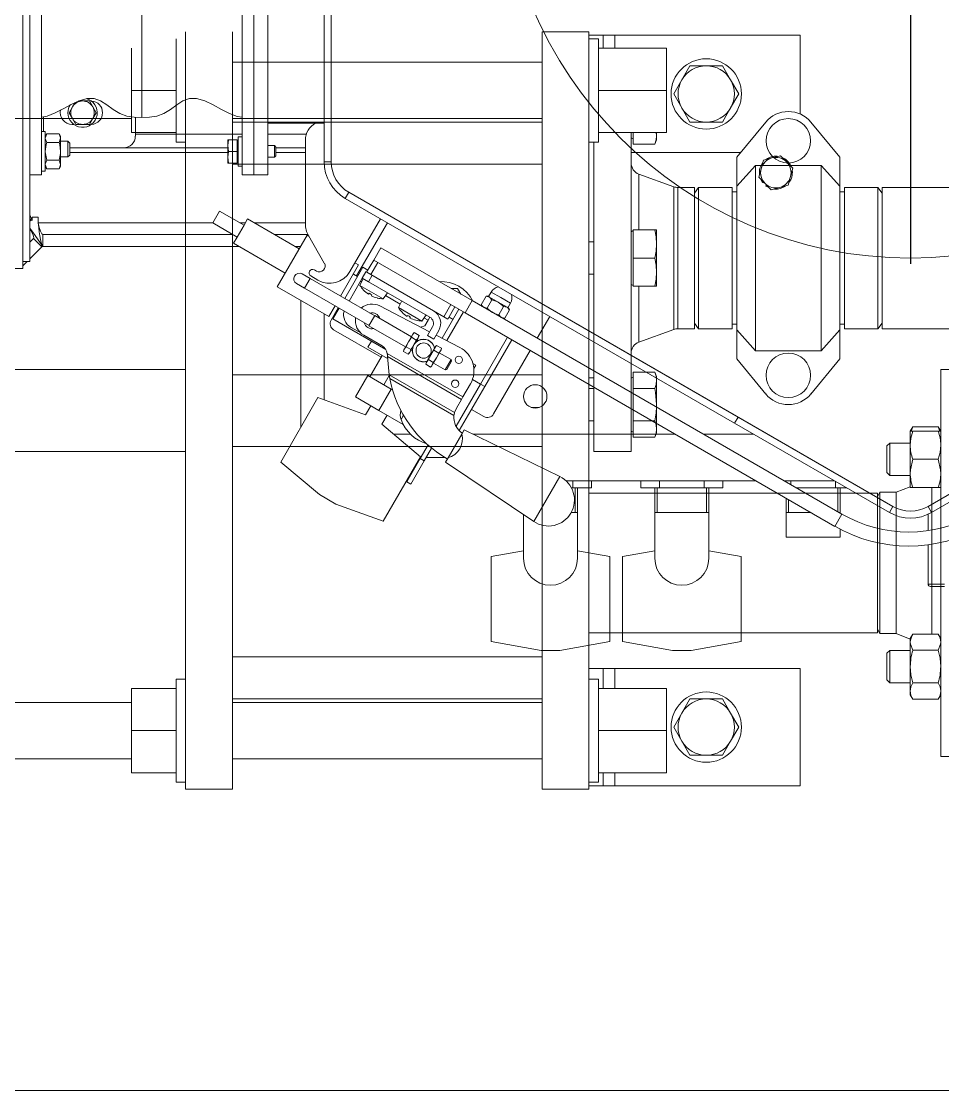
# Model space of a CAD drawing. Header units: millimetres. Extents: x -283029 to -254660, y -24907 to 10674.
# Drawn here: x -279113.68 to -279098.28, y -18368.34 to -18350.47 of the extents above; entities that cross this region are included whole.
import ezdxf

# ---------------------------------------------------------------- set-up
doc = ezdxf.new("R2010")
doc.units = ezdxf.units.MM
doc.header["$LTSCALE"] = 100

# ---------------------------------------------------------------- blocks, each defined once
blk = doc.blocks.new('SW_CENTERMARKSYMBOL_6')
at = {"color": 0, "linetype": 'Continuous'}
for p, q in [((0, 0.5), (0, 17.75)), ((-0.5, 0), (-17.75, 0)), ((0, 0), (-0.25, 0)), ((0, 0), (0, 0.25)), ((0, 0), (0, -0.25)), ((0, 0), (0.25, 0)), ((0.5, 0), (17.75, 0)), ((0, -0.5), (0, -17.75))]:
    blk.add_line(p, q, dxfattribs=at)
blk = doc.blocks.new('SW_CENTERMARKSYMBOL_9')
at = {"color": 0, "linetype": 'Continuous'}
for p, q in [((0, 0.5), (0, 28.733)), ((-0.5, 0), (-30.267, 0)), ((0, 0), (-0.25, 0)), ((0, 0), (0, 0.25)), ((0, 0), (0, -0.25)), ((0, 0), (0.25, 0)), ((0.5, 0), (29.722, 0)), ((0, -0.5), (0, -28.733))]:
    blk.add_line(p, q, dxfattribs=at)

msp = doc.modelspace()

# ---------------------------------------------------------------- linework, layer by layer
at = {"color": 1, "linetype": 'Continuous', "lineweight": 0}
for p, q in [((-279109.796, -18353.031), (-279109.796, -18342.091)), ((-279109.561, -18353.031), (-279109.561, -18342.091)), ((-279108.62, -18352.813), (-279108.62, -18342.309)), ((-279108.502, -18352.813), (-279108.502, -18342.309)), ((-279111.669, -18352.07), (-279111.669, -18343.052)), ((-279113.541, -18354.482), (-279113.541, -18344.115)), ((-279113.659, -18354.599), (-279113.659, -18344.187)), ((-279113.345, -18347.561), (-279113.345, -18353.031)), ((-279109.992, -18347.561), (-279109.992, -18353.031)), ((-279109.796, -18347.561), (-279109.796, -18353.031)), ((-279111.094, -18352.482), (-279111.094, -18350.757)), ((-279110.937, -18363.304), (-279110.937, -18350.639)), ((-279110.153, -18350.639), (-279110.153, -18363.304)), ((-279104.977, -18363.304), (-279104.977, -18350.639)), ((-279104.193, -18350.639), (-279104.977, -18350.639)), ((-279104.193, -18350.639), (-279104.193, -18363.304)), ((-279104.193, -18350.698), (-279103.957, -18350.698)), ((-279104.193, -18350.757), (-279104.036, -18350.757)), ((-279104.036, -18350.757), (-279104.036, -18352.482)), ((-279103.957, -18350.698), (-279103.957, -18350.914)), ((-279103.957, -18350.698), (-279103.761, -18350.698)), ((-279103.761, -18350.698), (-279100.664, -18350.698)), ((-279103.761, -18350.914), (-279103.761, -18350.698)), ((-279100.664, -18350.698), (-279100.664, -18352.013)), ((-279111.839, -18351.619), (-279111.839, -18350.914)), ((-279104.036, -18350.914), (-279102.899, -18350.914)), ((-279102.899, -18350.914), (-279102.899, -18351.619)), ((-279110.153, -18351.149), (-279104.977, -18351.149)), ((-279102.64, -18351.443), (-279102.504, -18351.208)), ((-279102.232, -18351.208), (-279102.504, -18351.208)), ((-279101.96, -18351.208), (-279102.232, -18351.208)), ((-279101.825, -18351.443), (-279101.96, -18351.208)), ((-279102.775, -18351.678), (-279102.64, -18351.443)), ((-279101.689, -18351.678), (-279101.825, -18351.443)), ((-279111.839, -18351.619), (-279111.094, -18351.619)), ((-279111.839, -18352.325), (-279111.839, -18351.619)), ((-279104.036, -18351.619), (-279102.899, -18351.619)), ((-279102.899, -18351.619), (-279102.899, -18352.325)), ((-279112.828, -18351.894), (-279112.789, -18351.826)), ((-279112.659, -18351.796), (-279112.725, -18351.796)), ((-279112.545, -18351.796), (-279112.659, -18351.796)), ((-279112.489, -18351.894), (-279112.545, -18351.796)), ((-279102.775, -18351.678), (-279102.64, -18351.913)), ((-279101.689, -18351.678), (-279101.825, -18351.913)), ((-279112.885, -18351.992), (-279112.828, -18351.894)), ((-279112.885, -18351.992), (-279112.828, -18352.09)), ((-279112.432, -18351.992), (-279112.489, -18351.894)), ((-279112.432, -18351.992), (-279112.489, -18352.09)), ((-279102.64, -18351.913), (-279102.504, -18352.149)), ((-279101.825, -18351.913), (-279101.96, -18352.149)), ((-279111.839, -18352.09), (-279114.662, -18352.09)), ((-279113.312, -18352.06), (-279113.312, -18352.305)), ((-279112.806, -18352.188), (-279112.835, -18352.188)), ((-279112.828, -18352.09), (-279112.772, -18352.188)), ((-279112.659, -18352.188), (-279112.772, -18352.188)), ((-279112.545, -18352.188), (-279112.659, -18352.188)), ((-279112.489, -18352.09), (-279112.545, -18352.188)), ((-279111.776, -18352.068), (-279111.776, -18352.384)), ((-279104.977, -18352.09), (-279110.153, -18352.09)), ((-279110.153, -18352.149), (-279104.977, -18352.149)), ((-279108.62, -18352.168), (-279109.561, -18352.168)), ((-279102.232, -18352.149), (-279102.504, -18352.149)), ((-279101.96, -18352.149), (-279102.232, -18352.149)), ((-279101.722, -18352.737), (-279101.238, -18352.15)), ((-279100.482, -18352.15), (-279099.997, -18352.737)), ((-279113.345, -18352.305), (-279113.282, -18352.305)), ((-279113.282, -18352.305), (-279113.282, -18352.639)), ((-279113.282, -18352.384), (-279113.259, -18352.344)), ((-279113.259, -18352.344), (-279113.282, -18352.418)), ((-279113.259, -18352.344), (-279113.05, -18352.344)), ((-279113.05, -18352.344), (-279113.027, -18352.384)), ((-279111.839, -18352.325), (-279111.094, -18352.325)), ((-279111.776, -18352.351), (-279109.992, -18352.351)), ((-279109.561, -18352.351), (-279108.918, -18352.351)), ((-279104.036, -18352.325), (-279102.899, -18352.325)), ((-279103.487, -18357.658), (-279103.487, -18352.325)), ((-279103.455, -18352.325), (-279103.455, -18352.516)), ((-279103.063, -18352.38), (-279103.069, -18352.325)), ((-279103.063, -18352.325), (-279103.063, -18352.38)), ((-279103.063, -18352.38), (-279103.063, -18352.443)), ((-279113.259, -18352.492), (-279113.05, -18352.492)), ((-279113.05, -18352.492), (-279113.027, -18352.418)), ((-279113.027, -18352.418), (-279113.027, -18352.384)), ((-279113.027, -18352.639), (-279113.027, -18352.418)), ((-279113.027, -18352.469), (-279112.904, -18352.469)), ((-279112.904, -18352.469), (-279112.874, -18352.499)), ((-279112.904, -18352.73), (-279112.904, -18352.469)), ((-279112.874, -18352.7), (-279112.874, -18352.499)), ((-279110.937, -18352.482), (-279111.094, -18352.482)), ((-279110.232, -18352.541), (-279110.221, -18352.443)), ((-279110.221, -18352.443), (-279110.232, -18352.443)), ((-279110.232, -18352.541), (-279110.232, -18352.443)), ((-279110.221, -18352.639), (-279110.232, -18352.541)), ((-279110.232, -18352.737), (-279110.232, -18352.541)), ((-279110.075, -18352.443), (-279110.221, -18352.443)), ((-279110.075, -18352.443), (-279110.075, -18352.639)), ((-279110.075, -18352.453), (-279110.055, -18352.465)), ((-279110.055, -18352.394), (-279109.992, -18352.394)), ((-279110.055, -18352.394), (-279110.055, -18352.884)), ((-279109.561, -18352.542), (-279109.452, -18352.542)), ((-279109.452, -18352.542), (-279109.428, -18352.566)), ((-279109.452, -18352.735), (-279109.452, -18352.542)), ((-279108.934, -18352.448), (-279108.934, -18353.851)), ((-279104.036, -18352.482), (-279104.193, -18352.482)), ((-279104.114, -18357.658), (-279104.114, -18352.482)), ((-279103.455, -18352.431), (-279103.487, -18352.413)), ((-279103.455, -18352.516), (-279103.09, -18352.516)), ((-279103.063, -18352.443), (-279103.09, -18352.516)), ((-279113.282, -18352.639), (-279113.282, -18352.972)), ((-279113.027, -18352.86), (-279113.027, -18352.639)), ((-279112.904, -18352.73), (-279113.027, -18352.73)), ((-279112.874, -18352.7), (-279112.904, -18352.73)), ((-279111.973, -18352.58), (-279112.874, -18352.58)), ((-279112.874, -18352.658), (-279110.232, -18352.658)), ((-279111.973, -18352.58), (-279110.232, -18352.58)), ((-279110.221, -18352.639), (-279110.232, -18352.737)), ((-279110.232, -18352.737), (-279110.221, -18352.835)), ((-279110.232, -18352.835), (-279110.232, -18352.737)), ((-279110.075, -18352.639), (-279110.221, -18352.639)), ((-279110.075, -18352.835), (-279110.075, -18352.639)), ((-279109.452, -18352.735), (-279109.561, -18352.735)), ((-279109.428, -18352.711), (-279109.452, -18352.735)), ((-279109.428, -18352.711), (-279109.428, -18352.566)), ((-279109.428, -18352.58), (-279108.934, -18352.58)), ((-279109.428, -18352.658), (-279108.934, -18352.658)), ((-279101.658, -18352.658), (-279103.487, -18352.658)), ((-279101.722, -18353.223), (-279101.722, -18352.737)), ((-279101.134, -18352.749), (-279100.992, -18352.711)), ((-279100.888, -18352.815), (-279100.992, -18352.711)), ((-279099.997, -18352.737), (-279099.997, -18353.223)), ((-279113.259, -18352.933), (-279113.282, -18352.86)), ((-279113.259, -18352.933), (-279113.282, -18352.894)), ((-279113.259, -18352.786), (-279113.05, -18352.786)), ((-279113.05, -18352.786), (-279113.027, -18352.86)), ((-279113.027, -18352.894), (-279113.05, -18352.933)), ((-279113.027, -18352.894), (-279113.027, -18352.86)), ((-279110.221, -18352.835), (-279110.232, -18352.835)), ((-279110.075, -18352.835), (-279110.221, -18352.835)), ((-279110.153, -18352.854), (-279104.977, -18352.854)), ((-279110.055, -18352.813), (-279110.075, -18352.824)), ((-279109.992, -18352.884), (-279110.055, -18352.884)), ((-279108.502, -18352.813), (-279108.62, -18352.813)), ((-279101.409, -18352.874), (-279101.722, -18353.223)), ((-279101.409, -18355.972), (-279101.409, -18352.874)), ((-279101.409, -18352.874), (-279100.311, -18352.874)), ((-279101.276, -18352.787), (-279101.314, -18352.929)), ((-279101.276, -18352.787), (-279101.134, -18352.749)), ((-279100.784, -18352.919), (-279100.888, -18352.815)), ((-279100.311, -18352.874), (-279100.311, -18355.972)), ((-279099.997, -18353.223), (-279100.311, -18352.874)), ((-279113.345, -18353.031), (-279113.541, -18353.031)), ((-279113.282, -18352.972), (-279113.345, -18352.972)), ((-279113.259, -18352.933), (-279113.05, -18352.933)), ((-279109.796, -18353.031), (-279109.992, -18353.031)), ((-279109.561, -18353.031), (-279109.796, -18353.031)), ((-279103.357, -18353.019), (-279102.774, -18353.229)), ((-279103.357, -18353.952), (-279103.357, -18353.019)), ((-279101.314, -18352.929), (-279101.353, -18353.071)), ((-279101.248, -18353.175), (-279101.353, -18353.071)), ((-279100.86, -18353.203), (-279100.822, -18353.061)), ((-279100.822, -18353.061), (-279100.784, -18352.919)), ((-279102.774, -18355.617), (-279102.774, -18353.229)), ((-279102.708, -18353.241), (-279102.428, -18353.241)), ((-279102.708, -18355.605), (-279102.708, -18353.241)), ((-279102.428, -18353.336), (-279102.359, -18353.241)), ((-279102.428, -18355.605), (-279102.428, -18353.241)), ((-279102.359, -18353.241), (-279101.801, -18353.241)), ((-279102.359, -18353.241), (-279102.359, -18355.605)), ((-279101.801, -18353.241), (-279101.801, -18355.605)), ((-279101.722, -18353.223), (-279101.722, -18355.622)), ((-279101.299, -18353.147), (-279101.319, -18353.111)), ((-279101.299, -18353.147), (-279101.288, -18353.136)), ((-279101.287, -18353.164), (-279101.273, -18353.15)), ((-279101.144, -18353.279), (-279101.248, -18353.175)), ((-279101.237, -18353.214), (-279101.224, -18353.2)), ((-279101.22, -18353.226), (-279101.209, -18353.214)), ((-279101.178, -18353.249), (-279101.22, -18353.226)), ((-279101.002, -18353.241), (-279101.144, -18353.279)), ((-279100.86, -18353.203), (-279101.002, -18353.241)), ((-279099.997, -18355.622), (-279099.997, -18353.223)), ((-279099.919, -18353.241), (-279099.361, -18353.241)), ((-279099.919, -18355.605), (-279099.919, -18353.241)), ((-279099.361, -18353.241), (-279099.291, -18353.336)), ((-279099.361, -18355.605), (-279099.361, -18353.241)), ((-279099.291, -18353.241), (-279093.292, -18353.241)), ((-279099.291, -18353.241), (-279099.291, -18355.605)), ((-279108.267, -18353.424), (-279108.208, -18353.322)), ((-279101.758, -18357.182), (-279108.267, -18353.424)), ((-279099.112, -18358.574), (-279108.208, -18353.322)), ((-279101.699, -18357.08), (-279108.208, -18353.322)), ((-279101.801, -18353.317), (-279101.722, -18353.317)), ((-279099.997, -18353.317), (-279099.919, -18353.317)), ((-279089.427, -18353.322), (-279098.523, -18358.574)), ((-279089.368, -18353.424), (-279098.465, -18358.676)), ((-279113.501, -18353.794), (-279113.541, -18353.698)), ((-279113.541, -18353.749), (-279113.519, -18353.801)), ((-279113.541, -18353.78), (-279113.519, -18353.801)), ((-279113.501, -18353.794), (-279113.501, -18353.736)), ((-279113.501, -18353.736), (-279113.403, -18353.736)), ((-279113.403, -18353.736), (-279113.403, -18353.834)), ((-279110.368, -18353.638), (-279110.482, -18353.836)), ((-279110.368, -18353.638), (-279109.96, -18353.874)), ((-279109.899, -18353.769), (-279109.96, -18353.874)), ((-279109.899, -18353.769), (-279109.037, -18354.267)), ((-279108.189, -18354.647), (-279107.679, -18353.764)), ((-279113.403, -18353.834), (-279110.481, -18353.834)), ((-279110.482, -18353.836), (-279110.074, -18354.071)), ((-279109.96, -18353.874), (-279110.074, -18354.071)), ((-279110.028, -18353.834), (-279109.937, -18353.834)), ((-279109.786, -18353.834), (-279108.934, -18353.834)), ((-279107.563, -18353.831), (-279108.077, -18354.721)), ((-279103.487, -18353.982), (-279103.455, -18353.964)), ((-279103.455, -18353.952), (-279103.09, -18353.952)), ((-279103.455, -18353.952), (-279103.455, -18354.423)), ((-279103.09, -18353.952), (-279103.063, -18353.952)), ((-279103.063, -18353.952), (-279103.063, -18354.188)), ((-279113.541, -18354.158), (-279113.479, -18354.095)), ((-279113.34, -18354.234), (-279113.479, -18354.095)), ((-279113.322, -18354.03), (-279110.145, -18354.03)), ((-279113.322, -18354.227), (-279113.322, -18354.03)), ((-279110.074, -18354.071), (-279110.135, -18354.176)), ((-279109.446, -18354.03), (-279108.89, -18354.03)), ((-279108.906, -18354.039), (-279109.404, -18354.902)), ((-279108.906, -18354.039), (-279108.876, -18354.056)), ((-279108.881, -18354.047), (-279108.617, -18354.505)), ((-279104.193, -18354.152), (-279104.114, -18354.152)), ((-279113.541, -18354.435), (-279113.34, -18354.234)), ((-279113.322, -18354.227), (-279110.048, -18354.227)), ((-279109.272, -18354.674), (-279110.135, -18354.176)), ((-279109.107, -18354.227), (-279109.014, -18354.227)), ((-279107.675, -18354.252), (-279107.792, -18354.456)), ((-279106.147, -18355.134), (-279107.675, -18354.252)), ((-279103.063, -18354.188), (-279103.063, -18354.658)), ((-279113.541, -18354.482), (-279113.659, -18354.482)), ((-279113.659, -18354.553), (-279113.588, -18354.482)), ((-279108.105, -18354.502), (-279108.043, -18354.537)), ((-279107.792, -18354.456), (-279107.91, -18354.659)), ((-279107.842, -18354.699), (-279107.724, -18354.495)), ((-279107.792, -18354.456), (-279106.264, -18355.338)), ((-279103.455, -18354.423), (-279103.09, -18354.423)), ((-279103.455, -18354.893), (-279103.455, -18354.423)), ((-279117.697, -18354.599), (-279113.659, -18354.599)), ((-279108.988, -18354.688), (-279108.853, -18354.766)), ((-279108.75, -18354.639), (-279108.784, -18354.62)), ((-279108.043, -18354.537), (-279108.345, -18355.06)), ((-279108.277, -18355.099), (-279107.975, -18354.576)), ((-279108.131, -18354.69), (-279108.063, -18354.729)), ((-279107.983, -18354.759), (-279107.922, -18354.652)), ((-279107.975, -18354.576), (-279107.89, -18354.625)), ((-279107.91, -18354.659), (-279107.922, -18354.652)), ((-279107.909, -18354.66), (-279107.842, -18354.699)), ((-279106.62, -18355.404), (-279107.842, -18354.699)), ((-279104.114, -18354.694), (-279104.193, -18354.694)), ((-279103.063, -18354.658), (-279103.063, -18354.893)), ((-279108.947, -18354.928), (-279109.082, -18354.85)), ((-279108.853, -18354.766), (-279108.947, -18354.928)), ((-279108.853, -18354.766), (-279107.775, -18355.388)), ((-279108.843, -18354.722), (-279108.724, -18354.79)), ((-279108.013, -18354.81), (-279108.204, -18355.141)), ((-279108.022, -18354.879), (-279107.969, -18354.766)), ((-279108.022, -18354.879), (-279107.633, -18355.103)), ((-279107.983, -18354.759), (-279108.013, -18354.81)), ((-279108.013, -18354.81), (-279107.995, -18354.821)), ((-279107.983, -18354.759), (-279107.881, -18354.817)), ((-279107.881, -18354.817), (-279107.82, -18354.711)), ((-279107.881, -18354.817), (-279106.853, -18355.411)), ((-279103.455, -18354.882), (-279103.487, -18354.864)), ((-279109.404, -18354.902), (-279108.541, -18355.4)), ((-279107.869, -18355.55), (-279108.947, -18354.928)), ((-279107.962, -18354.957), (-279107.961, -18354.956)), ((-279107.879, -18355.025), (-279107.87, -18355.009)), ((-279107.831, -18355.053), (-279107.822, -18355.037)), ((-279107.562, -18355.002), (-279107.633, -18355.103)), ((-279107.596, -18355.051), (-279107.35, -18355.193)), ((-279106.496, -18354.933), (-279106.388, -18354.933)), ((-279106.334, -18355.026), (-279106.388, -18354.933)), ((-279105.87, -18355.067), (-279105.826, -18354.991)), ((-279105.665, -18355.084), (-279105.826, -18354.991)), ((-279103.455, -18354.893), (-279103.09, -18354.893)), ((-279103.357, -18355.827), (-279103.357, -18354.893)), ((-279103.09, -18354.893), (-279103.063, -18354.893)), ((-279109.012, -18357.255), (-279109.012, -18355.128)), ((-279108.438, -18355.221), (-279108.541, -18355.4)), ((-279107.731, -18355.09), (-279107.73, -18355.089)), ((-279107.691, -18355.223), (-279106.856, -18355.655)), ((-279107.377, -18355.251), (-279107.324, -18355.139)), ((-279106.502, -18355.201), (-279106.62, -18355.404)), ((-279106.552, -18355.444), (-279106.434, -18355.24)), ((-279106.264, -18355.338), (-279106.147, -18355.134)), ((-279106.147, -18355.134), (-279099.963, -18358.704)), ((-279105.914, -18355.062), (-279105.994, -18355.202)), ((-279105.977, -18355.232), (-279105.994, -18355.202)), ((-279105.914, -18355.062), (-279105.879, -18355.062)), ((-279105.914, -18355.062), (-279105.856, -18355.075)), ((-279105.816, -18355.119), (-279105.896, -18355.258)), ((-279105.856, -18355.075), (-279105.879, -18355.062)), ((-279105.709, -18355.16), (-279105.856, -18355.075)), ((-279105.562, -18355.245), (-279105.709, -18355.16)), ((-279105.62, -18355.232), (-279105.7, -18355.372)), ((-279105.504, -18355.177), (-279105.665, -18355.084)), ((-279105.504, -18355.177), (-279105.548, -18355.253)), ((-279108.62, -18356.794), (-279108.62, -18355.354)), ((-279108.384, -18355.253), (-279108.504, -18355.461)), ((-279108.473, -18355.439), (-279108.37, -18355.26)), ((-279107.871, -18355.554), (-279107.773, -18355.384)), ((-279107.775, -18355.387), (-279107.786, -18355.382)), ((-279107.773, -18355.384), (-279107.161, -18355.737)), ((-279107.377, -18355.251), (-279106.988, -18355.476)), ((-279107.317, -18355.329), (-279107.316, -18355.329)), ((-279107.234, -18355.398), (-279107.224, -18355.382)), ((-279107.186, -18355.425), (-279107.177, -18355.409)), ((-279106.917, -18355.374), (-279106.988, -18355.476)), ((-279106.853, -18355.411), (-279106.883, -18355.463)), ((-279106.646, -18355.764), (-279106.366, -18355.279)), ((-279106.62, -18355.404), (-279106.552, -18355.444)), ((-279106.293, -18355.321), (-279106.571, -18355.802)), ((-279106.464, -18355.449), (-279106.532, -18355.41)), ((-279106.264, -18355.338), (-279100.081, -18358.908)), ((-279105.896, -18355.258), (-279105.954, -18355.245)), ((-279105.7, -18355.372), (-279105.66, -18355.415)), ((-279105.522, -18355.289), (-279105.602, -18355.428)), ((-279105.522, -18355.289), (-279105.562, -18355.245)), ((-279105.539, -18355.258), (-279105.562, -18355.245)), ((-279105.539, -18355.258), (-279105.522, -18355.289)), ((-279105.057, -18355.763), (-279104.846, -18355.399)), ((-279108.473, -18355.439), (-279107.589, -18355.949)), ((-279108.171, -18355.582), (-279108.009, -18355.675)), ((-279107.879, -18355.544), (-279107.869, -18355.551)), ((-279107.259, -18355.907), (-279107.871, -18355.554)), ((-279107.086, -18355.463), (-279107.085, -18355.462)), ((-279106.937, -18355.556), (-279107.01, -18355.576)), ((-279106.951, -18355.423), (-279106.883, -18355.463)), ((-279106.883, -18355.463), (-279106.937, -18355.556)), ((-279106.893, -18355.718), (-279106.809, -18355.574)), ((-279105.602, -18355.428), (-279105.637, -18355.428)), ((-279102.359, -18355.605), (-279102.428, -18355.51)), ((-279101.722, -18355.529), (-279101.801, -18355.529)), ((-279099.919, -18355.529), (-279099.997, -18355.529)), ((-279099.291, -18355.51), (-279099.361, -18355.605)), ((-279108.461, -18355.622), (-279107.666, -18356.08)), ((-279107.651, -18355.89), (-279107.959, -18355.712)), ((-279107.142, -18355.705), (-279107.21, -18355.822)), ((-279107.159, -18355.747), (-279107.079, -18355.794)), ((-279107.132, -18355.687), (-279107.142, -18355.705)), ((-279107.132, -18355.687), (-279107.114, -18355.669)), ((-279107.05, -18355.758), (-279107.118, -18355.875)), ((-279107.114, -18355.669), (-279107.033, -18355.715)), ((-279107.04, -18355.739), (-279107.05, -18355.758)), ((-279107.033, -18355.715), (-279107.04, -18355.739)), ((-279106.786, -18355.779), (-279106.893, -18355.718)), ((-279106.703, -18355.635), (-279106.786, -18355.779)), ((-279106.747, -18355.711), (-279106.352, -18355.916)), ((-279106.007, -18356.528), (-279105.556, -18355.747)), ((-279102.774, -18355.617), (-279103.357, -18355.827)), ((-279102.428, -18355.605), (-279102.708, -18355.605)), ((-279101.801, -18355.605), (-279102.359, -18355.605)), ((-279101.722, -18355.622), (-279101.409, -18355.972)), ((-279101.722, -18356.109), (-279101.722, -18355.622)), ((-279100.311, -18355.972), (-279099.997, -18355.622)), ((-279099.997, -18355.622), (-279099.997, -18356.109)), ((-279099.361, -18355.605), (-279099.919, -18355.605)), ((-279090.591, -18355.605), (-279099.291, -18355.605)), ((-279107.887, -18355.913), (-279107.828, -18355.811)), ((-279107.887, -18355.913), (-279107.559, -18356.102)), ((-279107.278, -18355.94), (-279107.289, -18355.958)), ((-279107.21, -18355.822), (-279107.278, -18355.94)), ((-279107.25, -18355.904), (-279107.169, -18355.95)), ((-279107.118, -18355.875), (-279107.186, -18355.993)), ((-279107.069, -18355.79), (-279107.045, -18355.804)), ((-279106.774, -18355.932), (-279106.897, -18356.146)), ((-279106.757, -18355.903), (-279106.768, -18355.921)), ((-279106.768, -18355.921), (-279106.768, -18355.922)), ((-279106.757, -18355.903), (-279106.739, -18355.885)), ((-279106.739, -18355.885), (-279106.659, -18355.931)), ((-279106.665, -18355.956), (-279106.676, -18355.974)), ((-279106.659, -18355.931), (-279106.665, -18355.956)), ((-279105.483, -18355.789), (-279105.934, -18356.57)), ((-279107.855, -18356.407), (-279107.649, -18356.05)), ((-279107.564, -18356.016), (-279107.562, -18356.045)), ((-279106.301, -18356.745), (-279107.564, -18356.016)), ((-279107.562, -18356.07), (-279107.535, -18356.376)), ((-279107.562, -18356.07), (-279106.324, -18356.785)), ((-279107.295, -18355.982), (-279107.289, -18355.958)), ((-279107.295, -18355.982), (-279107.215, -18356.029)), ((-279107.197, -18356.011), (-279107.215, -18356.029)), ((-279107.186, -18355.993), (-279107.197, -18356.011)), ((-279107.143, -18355.974), (-279107.167, -18355.96)), ((-279106.875, -18356.12), (-279106.795, -18356.167)), ((-279106.744, -18356.092), (-279106.812, -18356.209)), ((-279106.785, -18355.963), (-279106.704, -18356.01)), ((-279106.676, -18355.974), (-279106.744, -18356.092)), ((-279106.695, -18356.007), (-279106.496, -18356.121)), ((-279106.594, -18356.291), (-279106.496, -18356.121)), ((-279106.496, -18356.121), (-279106.489, -18356.148)), ((-279105.787, -18357.029), (-279105.174, -18355.967)), ((-279101.722, -18356.109), (-279101.238, -18356.696)), ((-279100.311, -18355.972), (-279101.409, -18355.972)), ((-279100.482, -18356.696), (-279099.997, -18356.109)), ((-279120.661, -18356.285), (-279110.937, -18356.285)), ((-279106.92, -18356.199), (-279106.914, -18356.174)), ((-279106.92, -18356.199), (-279106.84, -18356.245)), ((-279106.903, -18356.156), (-279106.914, -18356.174)), ((-279106.902, -18356.155), (-279106.903, -18356.156)), ((-279106.822, -18356.227), (-279106.84, -18356.245)), ((-279106.812, -18356.209), (-279106.822, -18356.227)), ((-279106.594, -18356.291), (-279106.793, -18356.177)), ((-279106.567, -18356.284), (-279106.594, -18356.291)), ((-279106.567, -18356.284), (-279106.489, -18356.148)), ((-279106.083, -18356.212), (-279106.132, -18356.184)), ((-279106.116, -18356.27), (-279106.083, -18356.212)), ((-279098.311, -18356.285), (-279097.723, -18356.285)), ((-279098.311, -18356.285), (-279098.311, -18362.755)), ((-279110.153, -18356.372), (-279104.977, -18356.372)), ((-279108.095, -18356.744), (-279107.889, -18356.387)), ((-279107.889, -18356.387), (-279107.498, -18356.613)), ((-279107.624, -18356.541), (-279107.533, -18356.384)), ((-279107.535, -18356.376), (-279107.524, -18356.435)), ((-279107.535, -18356.376), (-279106.441, -18357.007)), ((-279107.524, -18356.435), (-279106.45, -18357.055)), ((-279106.14, -18356.451), (-279106.007, -18356.528)), ((-279104.114, -18356.423), (-279104.193, -18356.423)), ((-279103.487, -18356.433), (-279103.455, -18356.414)), ((-279103.455, -18356.33), (-279103.09, -18356.33)), ((-279103.455, -18356.602), (-279103.455, -18356.33)), ((-279103.09, -18356.33), (-279103.063, -18356.403)), ((-279103.063, -18356.403), (-279103.063, -18356.466)), ((-279103.063, -18356.466), (-279103.063, -18356.873)), ((-279107.704, -18356.969), (-279107.498, -18356.613)), ((-279107.498, -18356.613), (-279107.476, -18356.626)), ((-279106.415, -18357.234), (-279106.007, -18356.528)), ((-279105.934, -18356.57), (-279106.36, -18357.308)), ((-279106.173, -18356.524), (-279106.301, -18356.745)), ((-279106.007, -18356.528), (-279105.934, -18356.57)), ((-279104.193, -18356.602), (-279104.114, -18356.602)), ((-279103.455, -18356.602), (-279103.09, -18356.602)), ((-279103.455, -18356.602), (-279103.455, -18357.145)), ((-279108.724, -18356.756), (-279109.346, -18357.833)), ((-279107.928, -18357.044), (-279108.724, -18356.756)), ((-279108.095, -18356.744), (-279107.704, -18356.969)), ((-279106.41, -18356.934), (-279106.324, -18356.785)), ((-279106.324, -18356.785), (-279106.301, -18356.745)), ((-279107.84, -18356.891), (-279107.928, -18357.044)), ((-279107.704, -18356.969), (-279107.298, -18357.204)), ((-279106.441, -18357.007), (-279106.41, -18356.934)), ((-279106.155, -18356.953), (-279105.948, -18357.072)), ((-279105.024, -18356.921), (-279105.158, -18356.921)), ((-279103.063, -18356.873), (-279103.063, -18357.281)), ((-279107.657, -18357.201), (-279107.568, -18357.048)), ((-279107.01, -18357.746), (-279107.657, -18357.201)), ((-279107.292, -18357.05), (-279107.334, -18357.123)), ((-279104.114, -18357.145), (-279104.193, -18357.145)), ((-279103.455, -18357.145), (-279103.09, -18357.145)), ((-279103.455, -18357.145), (-279103.455, -18357.417)), ((-279101.758, -18357.182), (-279101.699, -18357.08)), ((-279099.17, -18358.676), (-279101.758, -18357.182)), ((-279099.112, -18358.574), (-279101.699, -18357.08)), ((-279107.18, -18357.364), (-279107.463, -18357.364)), ((-279106.32, -18357.365), (-279106.549, -18357.763)), ((-279106.279, -18357.294), (-279106.32, -18357.365)), ((-279106.279, -18357.294), (-279104.679, -18358.075)), ((-279102.755, -18357.364), (-279106.137, -18357.364)), ((-279103.455, -18357.333), (-279103.487, -18357.314)), ((-279103.063, -18357.344), (-279103.09, -18357.417)), ((-279103.063, -18357.281), (-279103.063, -18357.344)), ((-279101.444, -18357.364), (-279102.285, -18357.364)), ((-279098.821, -18357.317), (-279098.779, -18357.244)), ((-279098.779, -18357.317), (-279098.821, -18357.317)), ((-279098.821, -18357.317), (-279098.821, -18357.552)), ((-279098.779, -18357.244), (-279098.807, -18357.317)), ((-279098.779, -18357.244), (-279098.353, -18357.244)), ((-279098.779, -18357.317), (-279098.353, -18357.317)), ((-279098.353, -18357.244), (-279098.311, -18357.317)), ((-279098.325, -18357.317), (-279098.353, -18357.244)), ((-279098.311, -18357.317), (-279098.353, -18357.317)), ((-279107.015, -18357.775), (-279106.883, -18357.547)), ((-279105.976, -18357.442), (-279105.973, -18357.442)), ((-279105.973, -18357.443), (-279105.973, -18357.442)), ((-279103.455, -18357.417), (-279103.09, -18357.417)), ((-279099.213, -18357.564), (-279099.165, -18357.516)), ((-279099.213, -18357.564), (-279099.213, -18358.01)), ((-279099.165, -18357.516), (-279098.821, -18357.516)), ((-279099.165, -18357.516), (-279099.165, -18358.059)), ((-279098.821, -18357.552), (-279098.821, -18358.023)), ((-279110.937, -18357.658), (-279120.661, -18357.658)), ((-279110.153, -18357.571), (-279104.977, -18357.571)), ((-279106.947, -18357.814), (-279106.823, -18357.599)), ((-279103.487, -18357.658), (-279104.114, -18357.658)), ((-279109.346, -18357.833), (-279108.699, -18358.378)), ((-279107.631, -18358.823), (-279107.01, -18357.746)), ((-279107.24, -18358.165), (-279107.015, -18357.775)), ((-279107.172, -18358.205), (-279106.947, -18357.814)), ((-279107.004, -18357.756), (-279107.015, -18357.756)), ((-279106.947, -18357.814), (-279107.015, -18357.775)), ((-279106.599, -18357.756), (-279106.913, -18357.756)), ((-279106.549, -18357.763), (-279106.59, -18357.834)), ((-279105.115, -18358.828), (-279106.59, -18357.834)), ((-279106.563, -18357.777), (-279106.559, -18357.78)), ((-279098.779, -18357.787), (-279098.353, -18357.787)), ((-279104.679, -18358.075), (-279105.115, -18358.828)), ((-279099.165, -18358.059), (-279099.213, -18358.01)), ((-279098.821, -18358.059), (-279099.165, -18358.059)), ((-279098.821, -18358.023), (-279098.821, -18358.258)), ((-279107.172, -18358.205), (-279107.24, -18358.165)), ((-279104.573, -18358.148), (-279101.397, -18358.148)), ((-279104.484, -18358.265), (-279104.464, -18358.265)), ((-279104.464, -18358.265), (-279104.464, -18358.148)), ((-279104.464, -18358.265), (-279104.15, -18358.265)), ((-279104.425, -18358.677), (-279104.425, -18358.265)), ((-279104.385, -18358.265), (-279104.385, -18358.677)), ((-279104.15, -18358.265), (-279104.15, -18358.148)), ((-279103.327, -18358.265), (-279103.327, -18358.148)), ((-279103.327, -18358.265), (-279103.013, -18358.265)), ((-279103.091, -18358.677), (-279103.091, -18358.265)), ((-279103.052, -18358.677), (-279103.052, -18358.265)), ((-279103.013, -18358.265), (-279103.013, -18358.148)), ((-279103.013, -18358.265), (-279102.268, -18358.265)), ((-279102.268, -18358.265), (-279102.268, -18358.148)), ((-279102.268, -18358.265), (-279101.954, -18358.265)), ((-279102.229, -18358.677), (-279102.229, -18358.265)), ((-279102.19, -18358.265), (-279102.19, -18358.677)), ((-279101.954, -18358.265), (-279101.954, -18358.148)), ((-279100.927, -18358.148), (-279100.086, -18358.148)), ((-279100.817, -18358.211), (-279100.817, -18358.148)), ((-279100.723, -18358.265), (-279100.072, -18358.265)), ((-279100.072, -18358.265), (-279100.072, -18358.156)), ((-279100.072, -18358.265), (-279099.882, -18358.265)), ((-279100.033, -18358.664), (-279100.033, -18358.265)), ((-279099.994, -18358.265), (-279099.994, -18358.677)), ((-279099.056, -18358.338), (-279098.821, -18358.247)), ((-279098.821, -18358.258), (-279098.779, -18358.258)), ((-279098.779, -18358.258), (-279098.353, -18358.258)), ((-279098.461, -18359.52), (-279098.461, -18358.258)), ((-279098.353, -18358.258), (-279098.311, -18358.258)), ((-279108.699, -18358.378), (-279108.427, -18358.535)), ((-279104.193, -18358.352), (-279099.37, -18358.352)), ((-279100.896, -18358.677), (-279100.896, -18358.437)), ((-279099.37, -18358.412), (-279099.327, -18358.338)), ((-279099.37, -18358.352), (-279099.37, -18360.689)), ((-279099.327, -18358.338), (-279099.056, -18358.338)), ((-279099.327, -18359.52), (-279099.327, -18358.338)), ((-279099.056, -18359.52), (-279099.056, -18358.338)), ((-279108.427, -18358.535), (-279107.631, -18358.823)), ((-279100.856, -18358.677), (-279100.856, -18358.46)), ((-279099.112, -18358.574), (-279099.17, -18358.676)), ((-279098.465, -18358.676), (-279098.523, -18358.574)), ((-279105.287, -18359.442), (-279105.287, -18358.712)), ((-279104.489, -18358.677), (-279104.385, -18358.677)), ((-279104.385, -18359.442), (-279104.385, -18358.677)), ((-279103.091, -18358.677), (-279102.19, -18358.677)), ((-279103.091, -18359.442), (-279103.091, -18358.677)), ((-279102.19, -18359.442), (-279102.19, -18358.677)), ((-279100.896, -18359.089), (-279100.896, -18358.677)), ((-279100.896, -18358.677), (-279100.48, -18358.677)), ((-279099.963, -18358.704), (-279100.081, -18358.908)), ((-279100.01, -18358.677), (-279099.994, -18358.677)), ((-279099.994, -18358.686), (-279099.994, -18358.677)), ((-279098.523, -18358.98), (-279098.523, -18358.707)), ((-279099.994, -18359.089), (-279099.994, -18358.956)), ((-279100.896, -18359.089), (-279099.994, -18359.089)), ((-279105.826, -18359.414), (-279105.287, -18359.318)), ((-279104.385, -18359.318), (-279103.846, -18359.414)), ((-279103.631, -18359.414), (-279103.091, -18359.318)), ((-279102.19, -18359.318), (-279101.65, -18359.414)), ((-279098.523, -18359.873), (-279098.523, -18359.218)), ((-279105.826, -18360.834), (-279105.826, -18359.414)), ((-279103.846, -18359.414), (-279103.846, -18360.834)), ((-279103.631, -18360.834), (-279103.631, -18359.414)), ((-279101.65, -18359.414), (-279101.65, -18360.834)), ((-279099.327, -18360.702), (-279099.327, -18359.52)), ((-279099.056, -18360.702), (-279099.056, -18359.52)), ((-279098.461, -18360.71), (-279098.461, -18359.52)), ((-279098.249, -18359.873), (-279098.523, -18359.873)), ((-279098.484, -18359.912), (-279098.249, -18359.912)), ((-279099.37, -18360.689), (-279104.193, -18360.689)), ((-279099.327, -18360.702), (-279099.37, -18360.628)), ((-279099.056, -18360.702), (-279099.327, -18360.702)), ((-279098.821, -18360.793), (-279099.056, -18360.702)), ((-279098.821, -18360.783), (-279098.779, -18360.71)), ((-279098.821, -18360.783), (-279098.821, -18360.846)), ((-279098.779, -18360.71), (-279098.353, -18360.71)), ((-279098.353, -18360.71), (-279098.311, -18360.783)), ((-279104.993, -18360.983), (-279105.826, -18360.834)), ((-279103.846, -18360.834), (-279104.679, -18360.983)), ((-279102.797, -18360.983), (-279103.631, -18360.834)), ((-279101.65, -18360.834), (-279102.484, -18360.983)), ((-279098.821, -18360.846), (-279098.821, -18361.253)), ((-279104.977, -18361.089), (-279110.153, -18361.089)), ((-279104.679, -18360.983), (-279104.993, -18360.983)), ((-279102.484, -18360.983), (-279102.797, -18360.983)), ((-279099.213, -18361.03), (-279099.165, -18360.982)), ((-279099.213, -18361.03), (-279099.213, -18361.476)), ((-279099.165, -18360.982), (-279098.821, -18360.982)), ((-279099.165, -18360.982), (-279099.165, -18361.524)), ((-279098.779, -18360.981), (-279098.353, -18360.981)), ((-279104.193, -18361.285), (-279103.957, -18361.285)), ((-279103.957, -18361.285), (-279103.957, -18361.618)), ((-279103.957, -18361.285), (-279103.761, -18361.285)), ((-279103.761, -18361.285), (-279100.664, -18361.285)), ((-279103.761, -18361.618), (-279103.761, -18361.285)), ((-279100.664, -18363.245), (-279100.664, -18361.285)), ((-279098.821, -18361.253), (-279098.821, -18361.661)), ((-279111.094, -18361.461), (-279110.937, -18361.461)), ((-279111.094, -18363.186), (-279111.094, -18361.461)), ((-279104.193, -18361.461), (-279104.036, -18361.461)), ((-279104.036, -18361.461), (-279104.036, -18363.186)), ((-279099.165, -18361.524), (-279099.213, -18361.476)), ((-279111.839, -18361.618), (-279111.094, -18361.618)), ((-279111.839, -18362.324), (-279111.839, -18361.618)), ((-279104.036, -18361.618), (-279102.899, -18361.618)), ((-279102.899, -18361.618), (-279102.899, -18362.324)), ((-279098.821, -18361.524), (-279099.165, -18361.524)), ((-279098.821, -18361.661), (-279098.821, -18361.724)), ((-279098.779, -18361.525), (-279098.353, -18361.525)), ((-279114.662, -18361.853), (-279111.839, -18361.853)), ((-279110.153, -18361.794), (-279104.977, -18361.794)), ((-279110.153, -18361.853), (-279104.977, -18361.853)), ((-279102.64, -18362.03), (-279102.504, -18361.794)), ((-279102.232, -18361.794), (-279102.504, -18361.794)), ((-279101.96, -18361.794), (-279102.232, -18361.794)), ((-279101.825, -18362.03), (-279101.96, -18361.794)), ((-279098.779, -18361.796), (-279098.821, -18361.724)), ((-279098.779, -18361.796), (-279098.353, -18361.796)), ((-279098.311, -18361.724), (-279098.353, -18361.796)), ((-279102.775, -18362.265), (-279102.64, -18362.03)), ((-279101.689, -18362.265), (-279101.825, -18362.03)), ((-279111.839, -18362.324), (-279111.094, -18362.324)), ((-279111.839, -18363.029), (-279111.839, -18362.324)), ((-279104.036, -18362.324), (-279102.899, -18362.324)), ((-279102.899, -18362.324), (-279102.899, -18363.029)), ((-279102.775, -18362.265), (-279102.64, -18362.5)), ((-279101.689, -18362.265), (-279101.825, -18362.5)), ((-279102.64, -18362.5), (-279102.504, -18362.735)), ((-279101.825, -18362.5), (-279101.96, -18362.735)), ((-279102.232, -18362.735), (-279102.504, -18362.735)), ((-279101.96, -18362.735), (-279102.232, -18362.735)), ((-279111.839, -18362.794), (-279114.662, -18362.794)), ((-279104.977, -18362.794), (-279110.153, -18362.794)), ((-279097.723, -18362.755), (-279098.311, -18362.755)), ((-279111.839, -18363.029), (-279111.094, -18363.029)), ((-279104.036, -18363.029), (-279102.899, -18363.029)), ((-279103.957, -18363.029), (-279103.957, -18363.245)), ((-279103.761, -18363.245), (-279103.761, -18363.029)), ((-279110.937, -18363.186), (-279111.094, -18363.186)), ((-279104.036, -18363.186), (-279104.193, -18363.186)), ((-279104.193, -18363.245), (-279103.957, -18363.245)), ((-279103.957, -18363.245), (-279103.761, -18363.245)), ((-279103.761, -18363.245), (-279100.664, -18363.245)), ((-279110.937, -18363.304), (-279110.153, -18363.304)), ((-279104.193, -18363.304), (-279104.977, -18363.304)), ((-279091.841, -18368.342), (-279124.582, -18368.342)), ((-279087.133, -18368.342), (-279122.932, -18368.342))]:
    msp.add_line(p, q, dxfattribs=at)
for points in [[(-279111.669, -18352.07), (-279111.796, -18352.068), (-279111.92, -18352.052), (-279112.037, -18352.008), (-279112.146, -18351.939), (-279112.252, -18351.861), (-279112.357, -18351.794), (-279112.466, -18351.754), (-279112.581, -18351.754), (-279112.714, -18351.791), (-279112.849, -18351.853), (-279112.984, -18351.927), (-279113.115, -18351.996), (-279113.252, -18352.05), (-279113.345, -18352.066)], [(-279109.993, -18352.066), (-279110.073, -18352.054), (-279110.203, -18352.005), (-279110.334, -18351.937), (-279110.475, -18351.86), (-279110.617, -18351.793), (-279110.757, -18351.754), (-279110.871, -18351.754), (-279110.98, -18351.794), (-279111.085, -18351.861), (-279111.191, -18351.939), (-279111.3, -18352.008), (-279111.417, -18352.052), (-279111.541, -18352.068), (-279111.669, -18352.07)], [(-279113.027, -18352.418), (-279113.027, -18352.413), (-279113.05, -18352.344)], [(-279103.09, -18352.516), (-279103.07, -18352.448), (-279103.063, -18352.38)], [(-279113.282, -18352.418), (-279113.282, -18352.423), (-279113.259, -18352.492)], [(-279113.282, -18352.639), (-279113.268, -18352.524), (-279113.259, -18352.492)], [(-279113.05, -18352.492), (-279113.041, -18352.524), (-279113.027, -18352.639)], [(-279113.259, -18352.786), (-279113.281, -18352.675), (-279113.282, -18352.639)], [(-279113.027, -18352.639), (-279113.029, -18352.675), (-279113.05, -18352.786)], [(-279113.282, -18352.86), (-279113.282, -18352.854), (-279113.259, -18352.786)], [(-279113.027, -18352.86), (-279113.027, -18352.865), (-279113.05, -18352.933)], [(-279113.541, -18353.924), (-279113.48, -18354.004), (-279113.41, -18354.099), (-279113.361, -18354.173), (-279113.338, -18354.22), (-279113.34, -18354.234)], [(-279113.541, -18353.932), (-279113.525, -18353.96), (-279113.496, -18354.014), (-279113.478, -18354.058), (-279113.474, -18354.087), (-279113.479, -18354.095)], [(-279113.322, -18354.227), (-279113.332, -18354.219), (-279113.342, -18354.197), (-279113.352, -18354.16), (-279113.363, -18354.112), (-279113.373, -18354.052), (-279113.383, -18353.984), (-279113.393, -18353.911), (-279113.403, -18353.834)], [(-279113.322, -18354.03), (-279113.342, -18354.016), (-279113.363, -18353.973), (-279113.383, -18353.909), (-279113.403, -18353.834)], [(-279103.063, -18354.188), (-279103.07, -18354.07), (-279103.09, -18353.952)], [(-279103.09, -18354.423), (-279103.07, -18354.306), (-279103.063, -18354.188)], [(-279103.09, -18354.423), (-279103.07, -18354.54), (-279103.063, -18354.658)], [(-279103.063, -18354.658), (-279103.07, -18354.776), (-279103.09, -18354.893)], [(-279105.954, -18355.245), (-279105.957, -18355.243), (-279105.994, -18355.202)], [(-279105.856, -18355.075), (-279105.853, -18355.078), (-279105.816, -18355.119)], [(-279105.816, -18355.119), (-279105.734, -18355.147), (-279105.709, -18355.16)], [(-279105.709, -18355.16), (-279105.638, -18355.214), (-279105.62, -18355.232)], [(-279105.562, -18355.245), (-279105.565, -18355.243), (-279105.62, -18355.232)], [(-279105.807, -18355.33), (-279105.831, -18355.315), (-279105.896, -18355.258)], [(-279105.7, -18355.372), (-279105.725, -18355.365), (-279105.807, -18355.33)], [(-279105.66, -18355.415), (-279105.656, -18355.417), (-279105.602, -18355.428)], [(-279107.159, -18355.747), (-279107.19, -18355.79), (-279107.21, -18355.822)], [(-279107.142, -18355.705), (-279107.153, -18355.727), (-279107.159, -18355.747)], [(-279107.114, -18355.669), (-279107.131, -18355.689), (-279107.142, -18355.705)], [(-279107.079, -18355.794), (-279107.061, -18355.774), (-279107.05, -18355.758)], [(-279107.05, -18355.758), (-279107.04, -18355.735), (-279107.033, -18355.715)], [(-279107.278, -18355.94), (-279107.289, -18355.962), (-279107.295, -18355.982)], [(-279107.25, -18355.904), (-279107.267, -18355.924), (-279107.278, -18355.94)], [(-279107.21, -18355.822), (-279107.233, -18355.866), (-279107.25, -18355.904)], [(-279107.186, -18355.993), (-279107.176, -18355.971), (-279107.169, -18355.95)], [(-279107.169, -18355.95), (-279107.139, -18355.908), (-279107.118, -18355.875)], [(-279107.118, -18355.875), (-279107.096, -18355.832), (-279107.079, -18355.794)], [(-279106.768, -18355.921), (-279106.778, -18355.943), (-279106.785, -18355.963)], [(-279106.739, -18355.885), (-279106.757, -18355.905), (-279106.768, -18355.921)], [(-279106.676, -18355.974), (-279106.665, -18355.952), (-279106.659, -18355.931)], [(-279107.562, -18356.045), (-279107.562, -18356.059), (-279107.562, -18356.07)], [(-279107.215, -18356.029), (-279107.197, -18356.009), (-279107.186, -18355.993)], [(-279106.875, -18356.12), (-279106.893, -18356.14), (-279106.903, -18356.156)], [(-279106.795, -18356.167), (-279106.764, -18356.124), (-279106.744, -18356.092)], [(-279106.744, -18356.092), (-279106.721, -18356.048), (-279106.704, -18356.01)], [(-279106.704, -18356.01), (-279106.687, -18355.99), (-279106.676, -18355.974)], [(-279106.903, -18356.156), (-279106.914, -18356.179), (-279106.92, -18356.199)], [(-279106.84, -18356.245), (-279106.822, -18356.225), (-279106.812, -18356.209)], [(-279106.812, -18356.209), (-279106.801, -18356.187), (-279106.795, -18356.167)], [(-279103.09, -18356.33), (-279103.07, -18356.398), (-279103.063, -18356.466)], [(-279103.063, -18356.466), (-279103.07, -18356.534), (-279103.09, -18356.602)], [(-279103.063, -18356.873), (-279103.079, -18356.668), (-279103.09, -18356.602)], [(-279106.45, -18357.055), (-279106.443, -18357.015), (-279106.441, -18357.007)], [(-279103.063, -18357.281), (-279103.07, -18357.213), (-279103.09, -18357.145)], [(-279103.09, -18357.417), (-279103.07, -18357.349), (-279103.063, -18357.281)], [(-279098.779, -18357.317), (-279098.809, -18357.432), (-279098.821, -18357.552)], [(-279098.353, -18357.787), (-279098.323, -18357.672), (-279098.311, -18357.552)], [(-279098.779, -18357.787), (-279098.818, -18357.965), (-279098.821, -18358.023)], [(-279098.311, -18358.023), (-279098.314, -18357.965), (-279098.353, -18357.787)], [(-279098.779, -18360.981), (-279098.818, -18360.879), (-279098.821, -18360.846)], [(-279098.311, -18360.846), (-279098.314, -18360.879), (-279098.353, -18360.981)], [(-279098.353, -18360.981), (-279098.323, -18361.114), (-279098.311, -18361.253)], [(-279098.779, -18361.525), (-279098.809, -18361.392), (-279098.821, -18361.253)], [(-279098.779, -18361.525), (-279098.809, -18361.591), (-279098.821, -18361.661)], [(-279098.353, -18361.796), (-279098.323, -18361.73), (-279098.311, -18361.661)]]:
    msp.add_lwpolyline(points, dxfattribs=at)
for centre, radius in [((-279098.817, -18347.561), 6.862), ((-279102.232, -18351.678), 0.588), ((-279100.86, -18352.462), 0.372), ((-279106.957, -18355.969), 0.127), ((-279106.368, -18356.124), 0.0627), ((-279100.86, -18356.383), 0.372), ((-279106.43, -18356.524), 0.0627), ((-279105.091, -18356.736), 0.196), ((-279102.232, -18362.265), 0.588)]:
    msp.add_circle(centre, radius, dxfattribs=at)
for centre, radius, start, end in [((-279102.232, -18351.678), 0.471, 90, 150), ((-279102.232, -18351.678), 0.471, 30, 90), ((-279102.232, -18351.678), 0.471, 150, 210), ((-279102.232, -18351.678), 0.471, 330, 30), ((-279112.659, -18351.992), 0.245, 180, 75.8401), ((-279112.659, -18351.992), 0.196, 90, 150), ((-279112.659, -18351.992), 0.196, 30, 90), ((-279112.521, -18351.992), 0.196, 272.9684, 87.0316), ((-279112.835, -18351.992), 0.196, 166.4407, 270), ((-279112.659, -18351.992), 0.245, 146.271, 180), ((-279112.659, -18351.992), 0.196, 150, 210), ((-279112.659, -18351.992), 0.196, 330, 30), ((-279102.232, -18351.678), 0.471, 210, 270), ((-279102.232, -18351.678), 0.471, 270, 330), ((-279100.86, -18352.462), 0.49, 39.5685, 140.4315), ((-279112.659, -18351.992), 0.196, 210, 270), ((-279112.659, -18351.992), 0.196, 270, 330), ((-279108.62, -18352.448), 0.314, 117.052, 180), ((-279111.973, -18352.384), 0.196, 270, 0), ((-279101.068, -18352.995), 0.276, 85.1131, 126.0425), ((-279107.914, -18352.813), 0.706, 180, 240), ((-279107.914, -18352.813), 0.588, 180, 240), ((-279103.291, -18352.834), 0.196, 180, 250.1744), ((-279101.068, -18352.995), 0.276, 142.9043, 185.916), ((-279101.068, -18352.995), 0.255, 105, 165), ((-279101.068, -18352.995), 0.255, 45, 105), ((-279101.068, -18352.995), 0.276, 24.2563, 64.815), ((-279101.068, -18352.995), 0.255, 345, 45), ((-279101.068, -18352.995), 0.255, 165, 225), ((-279101.068, -18352.995), 0.255, 285, 345), ((-279101.068, -18352.995), 0.276, 323.3435, 7.4752), ((-279102.708, -18353.045), 0.196, 250.1744, 270), ((-279101.068, -18352.995), 0.276, 213.3833, 217.6656), ((-279101.068, -18352.995), 0.255, 225, 285), ((-279101.068, -18352.995), 0.276, 232.3344, 236.6167), ((-279101.068, -18352.995), 0.276, 265.0989, 305.2756), ((-279108.542, -18353.851), 0.392, 180, 210), ((-279108.701, -18354.555), 0.098, 240, 30), ((-279109.035, -18354.769), 0.0934, 60, 240), ((-279108.814, -18354.671), 0.0588, 60, 240), ((-279108.528, -18354.451), 0.392, 240, 330), ((-279107.621, -18354.633), 0.471, 211.5064, 223.5408), ((-279106.66, -18355.403), 0.588, 26.323, 93.677), ((-279107.621, -18354.633), 0.47, 223.5119, 236.6501), ((-279107.621, -18354.633), 0.451, 236.5128, 243.4872), ((-279107.621, -18354.633), 0.47, 243.3499, 256.4881), ((-279105.665, -18355.084), 0.186, 103.0265, 150), ((-279105.665, -18355.084), 0.186, 330, 16.9735), ((-279107.819, -18355.471), 0.279, 62.6432, 130.4383), ((-279107.621, -18354.633), 0.471, 256.4592, 268.4936), ((-279108.046, -18355.366), 0.249, 166.4393, 240), ((-279107.819, -18355.471), 0.134, 17.1114, 105.7572), ((-279106.975, -18355.005), 0.471, 211.5064, 223.5408), ((-279106.975, -18355.005), 0.47, 223.5119, 236.6501), ((-279106.975, -18355.005), 0.451, 236.5128, 243.4872), ((-279106.913, -18355.514), 0.12, 330, 60), ((-279106.913, -18355.514), 0.242, 330, 60), ((-279108.402, -18355.52), 0.118, 150, 240), ((-279107.819, -18355.471), 0.279, 169.5617, 240), ((-279107.819, -18355.471), 0.134, 194.2428, 282.8886), ((-279106.975, -18355.005), 0.47, 243.3499, 256.4881), ((-279106.975, -18355.005), 0.471, 256.4592, 268.4936), ((-279102.708, -18355.801), 0.196, 90, 109.8256), ((-279107.741, -18356.045), 0.179, 9.2699, 60), ((-279106.957, -18355.969), 0.187, 11.4673, 288.5327), ((-279106.957, -18355.969), 0.189, 11.375, 118.7912), ((-279106.553, -18356.305), 0.438, 330, 62.6432), ((-279103.291, -18356.011), 0.196, 109.8256, 180), ((-279106.957, -18355.969), 0.189, 181.2088, 287.6866), ((-279105.565, -18356.048), 1.997, 191.1745, 240), ((-279100.86, -18356.383), 0.49, 219.5685, 320.4315), ((-279107.115, -18357.043), 0.233, 161.681, 200.2297), ((-279104.631, -18356.858), 1.568, 349.4359, 359.4237), ((-279106.709, -18356.893), 0.665, 200.2297, 253.0701), ((-279106.143, -18357.088), 0.309, 173.78, 237.2265), ((-279105.889, -18356.97), 0.118, 240, 330), ((-279106.635, -18357.448), 0.326, 285.2032, 14.7968), ((-279099.024, -18357.558), 0.713, 0.4834, 19.7728), ((-279098.108, -18357.546), 0.713, 180.4834, 199.7728), ((-279104.871, -18358.467), 0.436, 330, 63.9931), ((-279098.069, -18358.01), 0.752, 180.9828, 199.2734), ((-279099.063, -18358.01), 0.752, 340.7311, 359.0127), ((-279098.817, -18358.065), 0.588, 240, 300), ((-279104.871, -18358.467), 0.436, 236.0069, 330), ((-279098.846, -18356.768), 2.235, 240, 300), ((-279098.817, -18358.065), 0.706, 240, 300), ((-279098.846, -18356.768), 2.47, 240, 300), ((-279104.836, -18359.442), 0.451, 180, 0), ((-279102.64, -18359.442), 0.451, 180, 0), ((-279098.484, -18359.873), 0.0392, 180, 270), ((-279098.541, -18360.858), 0.28, 148.0806, 177.5351), ((-279098.591, -18360.858), 0.28, 2.4755, 31.9087), ((-279097.88, -18361.259), 0.94, 162.8027, 179.6093), ((-279099.252, -18361.247), 0.94, 342.8027, 359.6093), ((-279098.562, -18361.655), 0.259, 181.2429, 213.1414), ((-279098.57, -18361.666), 0.259, 1.2429, 33.1414), ((-279102.232, -18362.265), 0.471, 90, 150), ((-279102.232, -18362.265), 0.471, 30, 90), ((-279102.232, -18362.265), 0.471, 150, 210), ((-279102.232, -18362.265), 0.471, 330, 30), ((-279102.232, -18362.265), 0.471, 210, 270), ((-279102.232, -18362.265), 0.471, 270, 330)]:
    msp.add_arc(centre, radius, start, end, dxfattribs=at)

# ---------------------------------------------------------------- block references
at = {"color": 1, "linetype": 'Continuous', "lineweight": 0, "xscale": -0.3921021967944399, "yscale": 0.3921021967944399, "zscale": 0.3921021967944399}
for name, p in [('SW_CENTERMARKSYMBOL_9', (-279119.558, -18347.501)), ('SW_CENTERMARKSYMBOL_6', (-279098.817, -18347.561))]:
    msp.add_blockref(name, p, dxfattribs=at)

doc.saveas('drawing.dxf')
